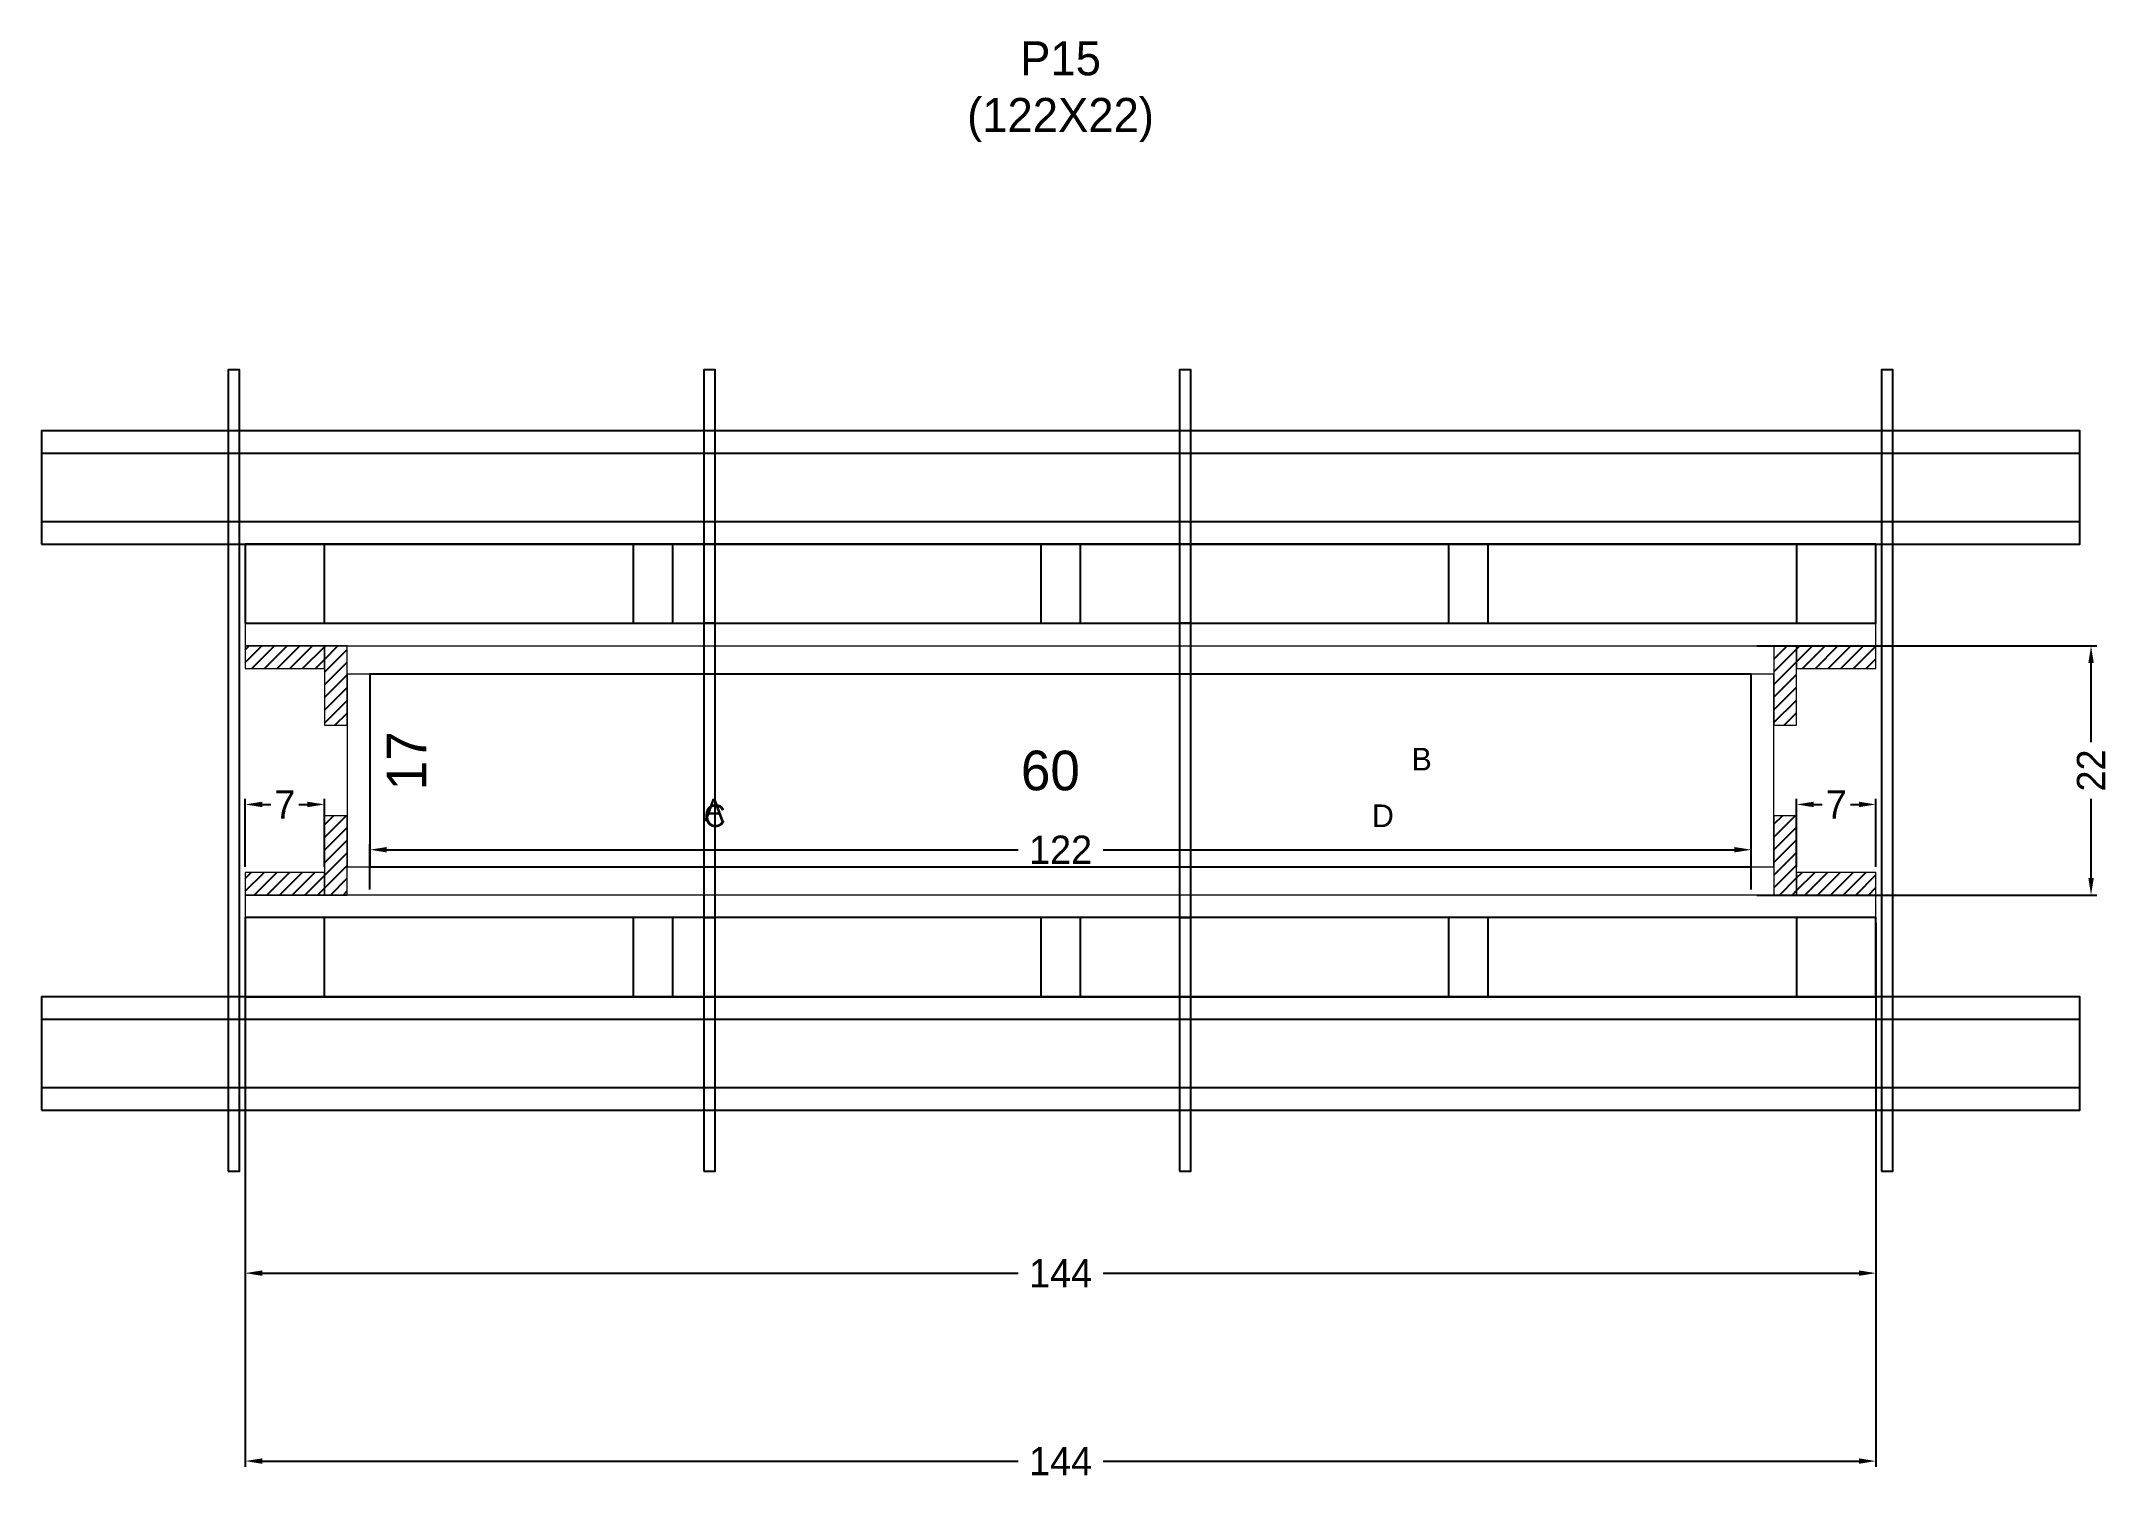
# Model space of a CAD drawing. Header units: centimetres. Extents: x -180 to 185, y 15 to 269.
import ezdxf

# ---------------------------------------------------------------- set-up
doc = ezdxf.new("R2010")
doc.units = ezdxf.units.CM
for name, color, linetype in [('CHAPA', 140, 'Continuous'), ('COTA', 241, 'Continuous'), ('Hachura', 251, 'Continuous'), ('Madeira', 30, 'Continuous'), ('NOMENCLATURA', 7, 'Continuous'), ('Painéis', 200, 'Continuous'), ('Perfil Metálico', 150, 'Continuous'), ('SARRAFO', 251, 'Continuous'), ('TEXTO_GERAL', 7, 'Continuous')]:
    doc.layers.add(name, color=color, linetype=linetype)
doc.dimstyles.new('cotax2', dxfattribs={"dimtxt": 2.5, "dimasz": 1.5, "dimexe": 0.5, "dimexo": 0.5, "dimgap": 0.5, "dimtad": 1, "dimcen": 2.5, "dimazin": 3, "dimtfac": 1, "dimtmove": 0, "dimatfit": 3})
pattern_1 = [(45, (0, 0), (-1.122532, 1.122532), [])]

# ---------------------------------------------------------------- blocks, each defined once
blk = doc.blocks.new('_CLOSEDFILLED')
at = {"color": 0, "linetype": 'BYBLOCK'}
blk.add_solid([(-1, 0.16), (0, 0), (-1, -0.16)], dxfattribs=at)
blk = doc.blocks.new('*D1')
for p, q in [((-144, 113), (-144, 17)), ((144, 113), (144, 17)), ((-141, 18), (-7.5, 18)), ((7.5, 18), (141, 18))]:
    blk.add_line(p, q)
at = {"layer": 'Defpoints'}
for p in [(-144, 114), (144, 114), (-144, 18)]:
    blk.add_point(p, dxfattribs=at)
at = {"layer": 'COTA', "xscale": 3, "yscale": 3, "rotation": 180}
blk.add_blockref('_CLOSEDFILLED', (-144, 18), dxfattribs=at)
at = {"layer": 'COTA', "xscale": 3, "yscale": 3}
blk.add_blockref('_CLOSEDFILLED', (144, 18), dxfattribs=at)
at = {"layer": 'COTA', "insert": (0, 18), "char_height": 5, "attachment_point": 5}
blk.add_mtext('144', dxfattribs=at)
blk = doc.blocks.new('*D2')
for p, q in [((-122, 119), (-122, 127)), ((-119, 126), (-7.5, 126)), ((7.5, 126), (119, 126)), ((122, 119), (122, 127))]:
    blk.add_line(p, q)
at = {"layer": 'Defpoints'}
for p in [(-122, 126), (-122, 118), (122, 118)]:
    blk.add_point(p, dxfattribs=at)
at = {"layer": 'COTA', "xscale": 3, "yscale": 3, "rotation": 180}
blk.add_blockref('_CLOSEDFILLED', (-122, 126), dxfattribs=at)
at = {"layer": 'COTA', "xscale": 3, "yscale": 3}
blk.add_blockref('_CLOSEDFILLED', (122, 126), dxfattribs=at)
at = {"layer": 'COTA', "insert": (0, 126), "char_height": 5, "attachment_point": 5}
blk.add_mtext('122', dxfattribs=at)
blk = doc.blocks.new('*D3')
for p, q in [((123, 162), (183, 162)), ((182, 145), (182, 159)), ((182, 121), (182, 135)), ((123, 118), (183, 118))]:
    blk.add_line(p, q)
at = {"layer": 'Defpoints'}
for p in [(122, 162), (122, 118), (182, 118)]:
    blk.add_point(p, dxfattribs=at)
at = {"layer": 'COTA', "xscale": 3, "yscale": 3}
for p, rotation in [((182, 162), 90), ((182, 118), -90.00000000000001)]:
    blk.add_blockref('_CLOSEDFILLED', p, dxfattribs=dict(at, rotation=rotation))
at = {"layer": 'COTA', "insert": (182, 140), "char_height": 5, "attachment_point": 5, "rotation": 90}
blk.add_mtext('22', dxfattribs=at)
blk = doc.blocks.new('*D4')
for p, q in [((-144, 123), (-144, 135)), ((-141, 134), (-139.5, 134)), ((-134.5, 134), (-133, 134)), ((-130, 123), (-130, 135))]:
    blk.add_line(p, q)
at = {"layer": 'Defpoints'}
for p in [(-144, 134), (-144, 122), (-130, 122)]:
    blk.add_point(p, dxfattribs=at)
at = {"layer": 'COTA', "xscale": 3, "yscale": 3, "rotation": 180}
blk.add_blockref('_CLOSEDFILLED', (-144, 134), dxfattribs=at)
at = {"layer": 'COTA', "xscale": 3, "yscale": 3}
blk.add_blockref('_CLOSEDFILLED', (-130, 134), dxfattribs=at)
at = {"layer": 'COTA', "insert": (-137, 134), "char_height": 5, "attachment_point": 5}
blk.add_mtext('7', dxfattribs=at)
blk = doc.blocks.new('*D5')
for p, q in [((130, 123), (130, 135)), ((133, 134), (134.5, 134)), ((139.5, 134), (141, 134)), ((144, 123), (144, 135))]:
    blk.add_line(p, q)
at = {"layer": 'Defpoints'}
for p in [(130, 134), (130, 122), (144, 122)]:
    blk.add_point(p, dxfattribs=at)
at = {"layer": 'COTA', "xscale": 3, "yscale": 3, "rotation": 180}
blk.add_blockref('_CLOSEDFILLED', (130, 134), dxfattribs=at)
at = {"layer": 'COTA', "xscale": 3, "yscale": 3}
blk.add_blockref('_CLOSEDFILLED', (144, 134), dxfattribs=at)
at = {"layer": 'COTA', "insert": (137, 134), "char_height": 5, "attachment_point": 5}
blk.add_mtext('7', dxfattribs=at)
blk = doc.blocks.new('*D6')
for p, q in [((-144, 80.2), (-144, 50.2)), ((144, 80.2), (144, 50.2)), ((-141, 51.2), (-7.5, 51.2)), ((7.5, 51.2), (141, 51.2))]:
    blk.add_line(p, q)
at = {"layer": 'Defpoints'}
for p in [(-144, 81.2), (144, 81.2), (-144, 51.2)]:
    blk.add_point(p, dxfattribs=at)
at = {"layer": 'COTA', "xscale": 3, "yscale": 3, "rotation": 180}
blk.add_blockref('_CLOSEDFILLED', (-144, 51.2), dxfattribs=at)
at = {"layer": 'COTA', "xscale": 3, "yscale": 3}
blk.add_blockref('_CLOSEDFILLED', (144, 51.2), dxfattribs=at)
at = {"layer": 'COTA', "insert": (0, 51.2), "char_height": 5, "attachment_point": 5}
blk.add_mtext('144', dxfattribs=at)

msp = doc.modelspace()

# ---------------------------------------------------------------- hatches: boundary and pattern name
at = {"layer": 'Hachura'}
h = msp.add_hatch(dxfattribs=at)
h.set_pattern_fill('ANSI31')
h.set_pattern_definition(pattern_1)
h.paths.add_polyline_path([(-144, 158), (-130, 158), (-130, 162), (-144, 162)])
h = msp.add_hatch(dxfattribs=at)
h.set_pattern_fill('ANSI31')
h.set_pattern_definition(pattern_1)
h.paths.add_polyline_path([(-130, 148), (-126, 148), (-126, 162), (-130, 162)])
h = msp.add_hatch(dxfattribs=at)
h.set_pattern_fill('ANSI31')
h.set_pattern_definition(pattern_1)
h.paths.add_polyline_path([(126, 148), (130, 148), (130, 162), (126, 162)])
h = msp.add_hatch(dxfattribs=at)
h.set_pattern_fill('ANSI31')
h.set_pattern_definition(pattern_1)
h.paths.add_polyline_path([(130, 158), (144, 158), (144, 162), (130, 162)])
h = msp.add_hatch(dxfattribs=at)
h.set_pattern_fill('ANSI31')
h.set_pattern_definition(pattern_1)
h.paths.add_polyline_path([(-130, 118), (-126, 118), (-126, 132), (-130, 132)])
h = msp.add_hatch(dxfattribs=at)
h.set_pattern_fill('ANSI31')
h.set_pattern_definition(pattern_1)
h.paths.add_polyline_path([(126, 118), (130, 118), (130, 132), (126, 132)])
h = msp.add_hatch(dxfattribs=at)
h.set_pattern_fill('ANSI31')
h.set_pattern_definition(pattern_1)
h.paths.add_polyline_path([(-144, 118), (-130, 118), (-130, 122), (-144, 122)])
h = msp.add_hatch(dxfattribs=at)
h.set_pattern_fill('ANSI31')
h.set_pattern_definition(pattern_1)
h.paths.add_polyline_path([(130, 118), (144, 118), (144, 122), (130, 122)])

# ---------------------------------------------------------------- linework, layer by layer
at = {"layer": 'CHAPA', "lineweight": 18}
for points in [[(-144, 162), (144, 162), (144, 166), (-144, 166)], [(-144, 162), (144, 162), (144, 166), (-144, 166)], [(-126, 123), (-122, 123), (-122, 157), (-126, 157)], [(-126, 123), (-122, 123), (-122, 157), (-126, 157)], [(122, 123), (126, 123), (126, 157), (122, 157)], [(122, 123), (126, 123), (126, 157), (122, 157)], [(-144, 114), (144, 114), (144, 118), (-144, 118)], [(-144, 114), (144, 114), (144, 118), (-144, 118)]]:
    msp.add_lwpolyline(points, close=True, dxfattribs=at)
at = {"layer": 'Hachura'}
for points in [[(-147, 69.2), (-145, 69.2), (-145, 210.8), (-147, 210.8)], [(-63, 166), (-61, 166), (-61, 210.8), (-63, 210.8)], [(21, 166), (23, 166), (23, 210.8), (21, 210.8)], [(145, 69.2), (147, 69.2), (147, 210.8), (145, 210.8)], [(-63, 114), (-61, 114), (-61, 166), (-63, 166)], [(21, 114), (23, 114), (23, 166), (21, 166)], [(-63, 69.2), (-61, 69.2), (-61, 114), (-63, 114)], [(21, 69.2), (23, 69.2), (23, 114), (21, 114)]]:
    msp.add_lwpolyline(points, close=True, dxfattribs=at)
at = {"layer": 'Madeira', "color": 126}
for points in [[(-144, 166), (144, 166), (144, 180), (-144, 180)], [(-144, 166), (-130, 166), (-130, 180), (-144, 180)], [(-75.5, 166), (-68.5, 166), (-68.5, 180), (-75.5, 180)], [(-3.5, 166), (3.5, 166), (3.5, 180), (-3.5, 180)], [(68.5, 166), (75.5, 166), (75.5, 180), (68.5, 180)], [(130, 166), (144, 166), (144, 180), (130, 180)], [(-144, 100), (144, 100), (144, 114), (-144, 114)], [(-144, 100), (-130, 100), (-130, 114), (-144, 114)], [(-75.5, 100), (-68.5, 100), (-68.5, 114), (-75.5, 114)], [(-3.5, 100), (3.5, 100), (3.5, 114), (-3.5, 114)], [(68.5, 100), (75.5, 100), (75.5, 114), (68.5, 114)], [(130, 100), (144, 100), (144, 114), (130, 114)]]:
    msp.add_lwpolyline(points, close=True, dxfattribs=at)
at = {"layer": 'Painéis'}
msp.add_lwpolyline([(-122, 123), (122, 123), (122, 157), (-122, 157)], close=True, dxfattribs=at)
at = {"layer": 'Perfil Metálico', "color": 224}
for points in [[(-180, 180), (180, 180), (180, 200), (-180, 200)], [(-180, 184), (180, 184), (180, 196), (-180, 196)], [(-180, 80), (180, 80), (180, 100), (-180, 100)], [(-180, 84), (180, 84), (180, 96), (-180, 96)]]:
    msp.add_lwpolyline(points, close=True, dxfattribs=at)
at = {"layer": 'SARRAFO', "color": 251, "lineweight": 13}
for points in [[(-144, 158), (-130, 158), (-130, 162), (-144, 162)], [(-130, 148), (-126, 148), (-126, 162), (-130, 162)], [(126, 148), (130, 148), (130, 162), (126, 162)], [(130, 158), (144, 158), (144, 162), (130, 162)], [(-130, 118), (-126, 118), (-126, 132), (-130, 132)], [(126, 118), (130, 118), (130, 132), (126, 132)], [(-144, 118), (-130, 118), (-130, 122), (-144, 122)], [(130, 118), (144, 118), (144, 122), (130, 122)]]:
    msp.add_lwpolyline(points, close=True, dxfattribs=at)

# ---------------------------------------------------------------- texts
at = {"layer": 'COTA'}
msp.add_text('17', height=7, rotation=90, dxfattribs=at).set_placement((-112, 136.5))
msp.add_text('60', height=7, dxfattribs=at).set_placement((-7, 136.5))
at = {"layer": 'NOMENCLATURA', "insert": (0, 251), "char_height": 6, "attachment_point": 8}
msp.add_mtext('P15\\P(122X22)', dxfattribs=at)
at = {"layer": 'TEXTO_GERAL'}
for s, p in [('B', (62, 140)), ('A', (-63, 131)), ('C', (-63, 130)), ('D', (55, 130))]:
    msp.add_text(s, height=4, dxfattribs=at).set_placement(p)

# ---------------------------------------------------------------- dimensions: what is measured, and where the dimension line sits
at = {"layer": 'COTA'}
dim = msp.add_linear_dim(base=(182, 118), p1=(122, 118), p2=(122, 162), angle=90, dimstyle='cotax2', dxfattribs=at)
dim.commit()
dim.dimension.update_dxf_attribs({"geometry": '*D3', "text_midpoint": (182, 140)})
for base, p1, p2, picture, middle in [((-144, 134), (-144, 122), (-130, 122), '*D4', (-137, 134)), ((130, 134), (130, 122), (144, 122), '*D5', (137, 134)), ((-122, 126), (-122, 118), (122, 118), '*D2', (0, 126)), ((-144, 18), (-144, 114), (144, 114), '*D1', (0, 18)), ((-144, 51.2), (-144, 81.2), (144, 81.2), '*D6', (0, 51.2))]:
    dim = msp.add_linear_dim(base=base, p1=p1, p2=p2, dimstyle='cotax2', dxfattribs=at)
    dim.commit()
    dim.dimension.update_dxf_attribs({"geometry": picture, "text_midpoint": middle})

doc.saveas('drawing.dxf')
